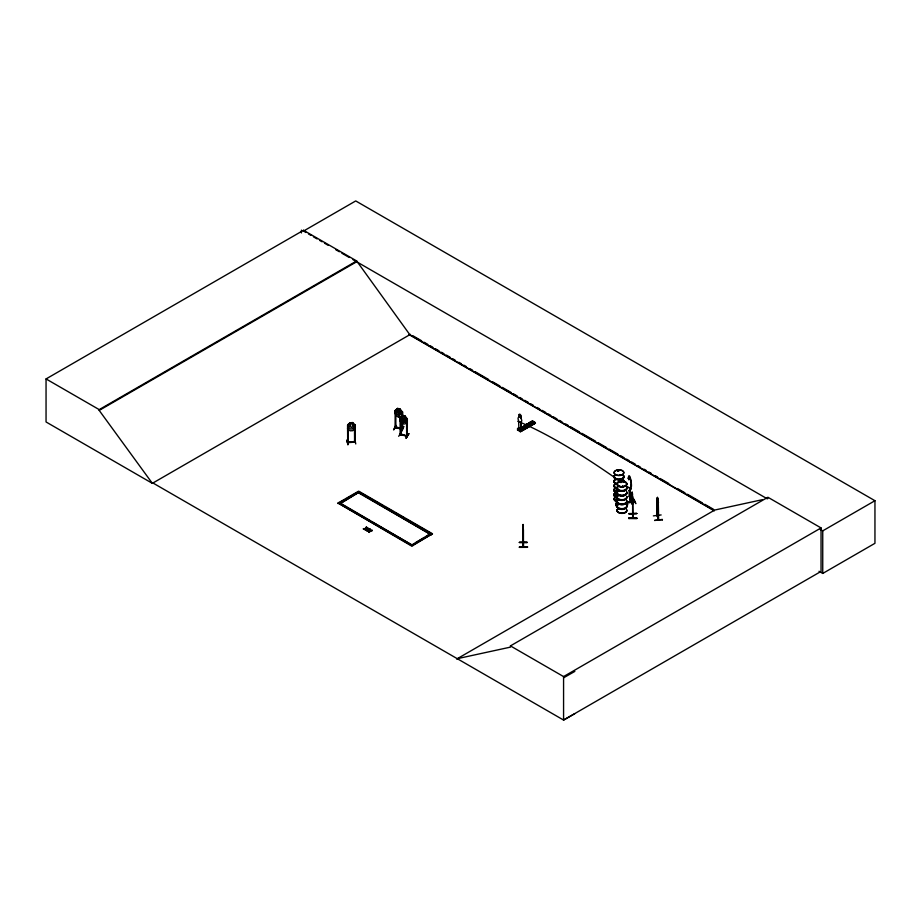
<?xml version="1.0" encoding="UTF-8"?>
<svg xmlns="http://www.w3.org/2000/svg" width="921" height="921" viewBox="0 0 921 921"><rect width="100%" height="100%" fill="white"/><g stroke="black" fill="none" stroke-linecap="round" stroke-linejoin="round"><path stroke-width="1.38" d="M522.99 525.983L523.105 525.258M523.013 527.088L523.024 525.258M522.99 526.34C523.105 519.605 522.817 537.438 523.174 532.775M632.128 503.361L629.607 496.085M523.047 529.748L523.059 528.251M523.07 531.325L523.047 531.958L523.024 530.968M630.551 493.449L631.219 494.07L631.046 501.83M632.462 494.255L632.013 492.182M520.814 429.831L521.194 421.841A2.613 1.508 60 0 0 520.814 418.272L520.929 415.912A1.301 0.748 60 0 0 520.008 414.312A1.301 0.748 60 0 0 519.087 414.841L518.972 414.911M630.206 493.967L630.701 492.908L630.689 494.14M631.219 494.07L630.367 494.186L630.448 502.267L630.206 496.626M657.456 500.138L657.663 498.307M395.823 410.812L395.097 410.731L395.708 410.881M400.808 417.662L400.808 434.793L400.6 417.489C399.783 417.155 399.288 422.612 402.373 423.522L404.86 424.04L407.243 421.806M401.89 411.825L402.523 411.837L402.523 416.096M406.645 418.974L407.266 419.113L407.278 436.186L407.358 418.963L406.552 418.721L406.668 436.047M658.17 519.72L658.308 503.039L657.444 497.386L657.064 501.323L657.928 506.999M657.26 499.401L657.525 497.375M519.824 428.207L518.776 429.002L519.386 428.3M629.296 487.946C630.632 490.858 631.967 485.332 629.296 487.946A280.836 56.135 41 0 0 627.132 486.38M629.837 491.307L629.319 490.352L629.573 496.707M629.642 490.951L629.434 496.338M629.239 496.177C636.146 512.007 629.745 501.427 630.655 495.786L631.334 495.521M629.492 496.465L629.492 497.179L629.619 490.444M523.093 546.049L523.024 542.619L523.174 547.12L523.059 525.523M633.015 518.281L632.623 496.741M629.273 490.49L632.554 498.169L629.319 490.352M618.106 471.022L617.864 470.263L618.762 470.976M618.521 470.619L617.565 471.045M618.244 470.274L618.636 471.057L617.6 470.953M620.317 475.144L620.19 474.856M621.629 481.856L620.858 482.581L620.904 481.741M621.41 482.454L621.836 482.178M622.458 486.426L623.126 486.587L622.573 486.323M519.306 428.921C519.467 427.436 518.857 433.307 518.488 428.219L519.789 428.138M630.286 493.955L630.931 493.829M658.308 505.71L657.928 506.907M403.237 415.958L402.454 419.285L404.043 420.667L404.86 418.606L404.043 416.131L403.202 416.004M518.822 429.059L519.432 428.772M365.729 530.335L365.292 529.725L365.729 530.335L366.305 528.596L368.653 528.642L366.305 528.953L366.385 526.985L365.741 528.988L363.427 529.011L365.821 528.343M369.321 532.407L369.885 530.669L372.245 530.369L369.885 531.026L369.321 532.407L369.977 529.057L369.966 530.726M366.385 526.985L365.821 528.7L363.427 529.011M368.884 532.154L369.977 529.057M365.292 530.082L365.741 528.631M366.374 528.654L366.823 527.238M369.885 531.026L370.415 529.31M352.72 422.589L350.084 422.716L348.852 425.571L348.852 427.597L350.567 429.082L352.271 428.979L353.952 427.263L352.72 422.543L355.322 425.122L355.322 427.816L352.72 430.694L350.084 430.821L347.493 428.334M347.885 444.486L346.952 440.284M397.469 408.429L396.249 413.022L397.907 414.911L399.553 415.187L401.176 413.851L399.956 408.97L397.492 408.556L394.936 410.754L397.469 408.429L400.013 408.855L402.5 412.032L402.442 416.246M399.115 409.177L398.298 409.039L397.504 411.203L397.504 412.401L399.115 413.713L399.956 412.815L399.138 409.131M400.013 416.96C393.728 415.659 402.465 418.537 402.523 414.68M401.786 411.699L401.844 417.409M396.168 425.514L393.889 429.75M393.566 429.739L395.788 425.41M395.201 426.987L401.821 428.346M395.777 427.885L395.028 427.16M395.846 427.275L402.592 428.277L401.683 428.461M401.867 428.749L401.821 428.104M401.867 431.189L403.72 426.481M401.498 430.821L403.72 426.722M398.689 436.312L401.314 432.087M657.134 515.656L657.134 498.583L657.249 516.105M400.002 420.298L402.442 423.407M404.826 415.993L407.347 419.101L404.86 415.935L406.057 420.885L404.457 422.152L402.845 421.818L401.234 419.872L402.442 415.44L400.002 417.639L400.704 417.708M400.151 417.455L400.117 434.7L400.117 433.837M400.128 434.677C399.898 432.479 405.309 436.473 407.174 435.529M406.61 435.391L407.163 435.552M406.529 435.552L407.358 435.38M406.529 435.99L406.806 435.207M408.74 433.618L406.057 438.212L408.774 433.653M406.126 438.166L408.786 433.918M347.482 441.861L348.345 441.815M355.264 441.976L347.631 442.425M354.493 441.389L354.597 442.23L354.47 424.972L355.184 424.938L355.138 442.195C356.07 441.32 353.111 441.504 355.264 441.355M519.789 428.484L519.87 428.438M528.47 425.49L528.47 424.811M620.075 475.144L619.534 474.948M620.351 482.04L620.961 481.695M623.068 486.495L623.229 486.622M626.74 496.5L626.752 496.488A4.893 2.821 0 0 1 621.145 499.976A4.893 2.821 0 0 1 617.761 495.705M626.74 509.9L626.752 509.889A4.893 2.821 0 0 1 621.145 513.377A4.893 2.821 0 0 1 617.761 509.106M350.084 422.716C344.811 426.561 350.268 425.341 347.562 425.444L347.689 442.679L347.585 441.838M350.13 422.831L347.562 425.444M658.031 501.001L657.249 497.985M399.921 417.604L402.396 415.371L404.895 415.889M621.675 482.305L620.8 482.213M622.746 486.138L622.769 486.392M631.058 497.386L632.094 498.48L632.946 503.522M658.17 519.686L658.619 520.077L658.308 503.039M658.573 519.432L658.573 520.054L657.421 515.679L657.421 498.641M535.251 422.808L532.499 421.104L517.372 429.946M530.98 421.76C538.935 426.181 527.146 421.15 532.534 421.254M533.224 421.795L517.694 430.142M532.108 422.463L518.235 430.452L517.533 428.645L519.053 427.77M519.605 431.224L535.308 422.831M520.077 431.477L520.296 430.245L521.816 429.359L521.816 430.475L519.306 428.726M532.499 420.885L535.274 422.704L519.536 431.166M153.024 483.03L152.426 483.387L46.05 421.968L46.05 378.934L303.516 230.285L356.669 260.965L409.822 334.691L714.143 510.395M303.516 230.285L303.516 231.079L355.725 200.939L874.95 500.713L874.95 543.309L822.741 573.449L819.011 571.285M46.05 378.934L99.203 409.615L356.669 260.965M574.842 713.637L563.571 720.061L152.955 482.995L152.345 483.341L99.203 410.409L356.669 261.76M152.345 483.341L410.421 334.346M338.065 503.039L358.66 491.146L432.444 533.743L411.848 546.165L338.065 503.039L411.848 545.635L432.444 533.743M338.065 503.568L339.135 502.417L412.919 545.543L372.337 522.115M340.367 502.233L344.063 500.103M346.515 498.687L356.358 493.011M431.362 534.894L357.578 491.768L358.66 491.676L382.019 505.169M518.891 429.105L518.581 420.333A2.613 1.508 60 0 1 518.972 417.213L519.087 417.144M520.814 418.272L520.929 415.912M521.194 421.841L520.929 429.773L519.064 428.737M517.533 428.645L519.26 427.885M525.569 424.88C533.743 428.564 521.574 425.283 527.088 424.005L529.863 425.824L527.088 424.005M528.447 423.223C536.621 426.907 524.452 423.625 529.966 422.348L532.729 424.167L529.966 422.348M521.01 427.908L531.382 421.91M521.125 428.115L531.567 422.152M517.74 428.772L517.74 429.658L520.077 431.005L520.077 430.119L521.816 429.359M528.343 426.481L529.863 425.606M531.21 424.823L532.729 423.948M533.754 423.361L535.274 422.486M535.285 422.693L519.905 431.385L520.503 431.73L535.504 423.073L520.446 431.696L517.533 429.75M415.532 542.791L424.144 537.829M426.596 536.402L430.291 533.743L411.848 544.921M456.678 659.045L714.754 510.038L762.3 499.7M457.277 658.688L510.43 647.129L510.43 645.897L767.895 497.248L821.048 527.929L821.048 571.411L563.571 720.061L563.571 676.578L821.048 527.929M767.895 498.48L767.297 498.837L352.962 259.618M820.277 529.425L822.741 530.853L874.95 500.713M563.571 677.821L574.842 671.397M400.082 434.482L407.347 435.978M528.332 425.421L526.962 425.318M347.896 444.463L347.056 439.962L347.942 444.808M519.594 428.392L518.96 428.795M627.374 504.8L626.775 502.544M395.097 427.609L395.27 426.964M402.408 429.036L402.442 421.933M632.105 503.81L632.934 503.442L632.094 502.67M631.058 494.266L630.171 493.691M401.775 411.906L402.442 411.986M630.827 493.483L630.897 494.105M632.013 493.161L632.681 494.22M631.334 495.602L630.666 495.866M632.186 497.363L632.946 501.358M633.982 499.24L635.824 503.66L633.66 499.274M626.764 502.233L634.385 501.001L626.787 502.325M626.982 502.544L634.615 501.554M627.074 503.004L634.696 502.003M632.831 502.486L631.461 498.675L632.75 501.807M366.374 528.297L368.653 528.297M363.427 528.654L368.653 528.642M369.966 530.381L372.245 530.369M369.333 531.06L367.019 530.726L372.245 530.715M367.019 530.726L369.413 530.415M367.019 531.083L369.413 530.772M348.265 425.606L348.23 442.644L348.38 441.965L354.597 441.585M657.226 515.472L658.308 520.077L657.928 498.894M661.14 514.943L653.38 515.875M658.319 519.502L657.536 515.679M654.601 520.434L662.326 519.421L662.383 520.02M654.589 520.446L662.326 519.709M354.481 425.203L355.207 425.099M354.942 439.754L355.759 443.945M347.678 442.034L354.424 441.573M355.207 442.138L347.678 442.656M523.093 524.429L523.07 529.299M523.427 529.621L523.439 547.12L523.358 542.665M523.14 533.961L523.036 525.753L523.047 528.562M527.111 542.216L519.283 542.377L527.111 542.573M519.283 542.527L527.111 542.446M522.99 543.01L523.335 525.603M519.398 546.832C532.96 547.546 527.698 546.337 519.398 547.339M527.215 546.729L527.226 547.339L519.398 547.385M632.623 495.636L632.635 518.247M628.939 513.55L636.756 513.561M628.939 518.051L636.756 517.993M628.939 518.523L636.756 518.592L636.756 517.982M355.149 441.343L355.149 441.965M348.173 442.391L348.38 442.149M407.174 436.151L400.071 434.666M630.401 502.313L630.505 494.289M395.178 427.62L402.592 428.898M395.017 427.758L402.442 429.025L402.523 421.783M395.109 427.793L395.178 410.582M528.332 424.892L526.881 425.375M401.775 428.311L401.683 428.898M303.516 231.079L305.991 232.506M308.466 233.934L310.941 235.362M313.405 236.789L317.112 238.93M319.587 240.358L322.062 241.786M324.537 243.213L328.244 245.354M335.658 249.637L339.365 251.778M341.841 253.206L349.255 257.477M412.907 335.774L421.599 340.793M424.086 342.232L427.816 344.385M430.291 345.812L432.778 347.252M435.265 348.679L438.995 350.832M441.481 352.271L443.957 353.71M446.443 355.138L450.173 357.29M452.66 358.73L455.135 360.157M458.865 362.31L461.352 363.749M463.839 365.177L466.314 366.616M470.044 368.768L472.531 370.196M475.017 371.635L488.683 379.521M492.401 381.674L499.861 385.98M502.336 387.407L511.04 392.427M513.515 393.866L517.245 396.018M519.732 397.446L522.219 398.885M524.705 400.324L528.424 402.465M530.91 403.905L533.397 405.344M537.116 407.485L539.602 408.924M542.089 410.363L545.819 412.516M548.306 413.943L550.781 415.383M553.268 416.81L556.998 418.963M559.484 420.402L561.96 421.83M565.69 423.982L568.176 425.421M570.663 426.849L579.355 431.868M581.842 433.307L595.507 441.194M597.982 442.633L606.686 447.652M609.161 449.08L617.864 454.111M620.34 455.538L624.07 457.691M626.556 459.13L629.043 460.558M631.53 461.997L635.248 464.149M637.735 465.577L640.222 467.016M643.94 469.169L646.427 470.596M648.914 472.036L651.4 473.463M655.13 475.616L657.606 477.055M660.092 478.483L668.784 483.513M677.488 488.533L684.936 492.827M687.423 494.266L702.332 502.866M704.807 504.305L713.51 509.325M409.005 334.576L714.328 510.856M384.483 506.585L393.094 511.558M395.546 512.974L404.158 517.947M406.622 519.363L432.444 534.272M357.578 492.298L430.13 534.18M340.367 503.66L369.885 520.699M510.43 645.897L563.571 676.578M528.47 424.995C526.098 423.269 527.422 427.459 528.55 424.938M397.446 416.58L394.936 413.46L394.971 410.708M401.763 428.91L401.844 421.668M629.573 490.317L632.29 498.203M626.867 502.302L627.788 504.766M658.469 502.613L657.847 498.894M657.053 499.124L658.239 503.614M630.655 497.95L631.415 501.933M631.058 498.779L631.518 501.266M658.135 502.475L657.778 504.996L657.26 501.427M657.456 501.323L657.709 503.338L657.709 498.802M822.741 530.853L822.741 573.449M632.232 492.159L632.232 493.138M628.939 517.982L628.939 518.592M521.597 429.232L521.597 430.13M519.087 414.841L518.972 417.213M518.627 428.138L518.627 430.003M398.724 408.694L398.724 416.799M395.846 410.697L395.846 427.897M301.432 230.123L301.432 232.944M99.203 409.615L99.203 410.409M517.786 421.265A280.836 56.135 41 0 1 615.032 477.792M617.565 484.527A4.881 2.821 0 0 1 614.802 480.348M623.252 480.486A4.881 2.821 0 0 1 623.839 481.902M623.321 480.198A4.95 2.855 0 0 1 623.701 482.374M617.554 484.296A4.95 2.855 0 0 1 614.744 480.06M623.321 475.489A4.95 2.855 0 0 1 618.82 479.714A4.95 2.855 0 0 1 614.744 475.351M623.252 479.703A4.87 2.809 0 0 1 623.632 481.844M617.565 483.732A4.87 2.809 0 0 1 614.814 479.565M623.252 475.789A4.87 2.809 0 0 1 618.831 479.933A4.87 2.809 0 0 1 614.814 475.65M623.321 479.956A4.95 2.855 0 0 1 623.701 482.132M617.554 484.055A4.95 2.855 0 0 1 614.744 479.818M623.321 475.248A4.95 2.855 0 0 1 618.82 479.473A4.95 2.855 0 0 1 614.744 475.109M623.252 475.006A4.87 2.809 0 0 1 618.831 479.15A4.87 2.809 0 0 1 614.814 474.868M617.565 488.199A4.87 2.809 0 0 1 614.814 484.02M617.565 488.487A4.881 2.821 0 0 1 614.802 484.319M616.402 492.931A4.881 2.821 0 0 1 614.802 489.051M616.402 496.845A4.881 2.821 0 0 1 614.802 492.965M616.368 492.447A4.95 2.855 0 0 1 614.744 488.51M616.402 492.136A4.881 2.821 0 0 1 614.802 488.257M617.565 488.89A4.87 2.809 0 0 1 614.814 484.722M616.402 497.628A4.881 2.821 0 0 1 614.802 493.748M616.414 501.3A4.87 2.809 0 0 1 614.814 497.421M616.368 497.386A4.95 2.855 0 0 1 614.744 493.46M616.368 497.144A4.95 2.855 0 0 1 614.744 493.219M616.368 492.689A4.95 2.855 0 0 1 614.744 488.752M617.565 488.66A4.893 2.821 0 0 1 614.802 484.481M616.402 501.565A4.881 2.821 0 0 1 614.802 497.685M617.151 498.077A4.881 2.821 0 0 1 616.54 494.658M617.151 501.991A4.881 2.821 0 0 1 616.54 498.572M617.151 493.357A4.881 2.821 0 0 1 617.335 489.373M617.093 497.582A4.95 2.855 0 0 1 616.483 494.128M617.151 497.282A4.881 2.821 0 0 1 616.54 493.875M617.151 493.737A4.87 2.809 0 0 1 617.346 489.765M617.139 493.506A4.893 2.821 0 0 1 617.335 489.512M617.151 502.774A4.881 2.821 0 0 1 616.54 499.366M617.151 506.446A4.87 2.809 0 0 1 616.54 503.039M617.093 502.532A4.95 2.855 0 0 1 616.483 499.067M617.093 502.29A4.95 2.855 0 0 1 616.483 498.825M617.093 497.824A4.95 2.855 0 0 1 616.483 494.37M617.151 506.7A4.881 2.821 0 0 1 616.54 503.28M626.74 492.309A4.95 2.855 0 0 1 621.134 495.797A4.95 2.855 0 0 1 617.703 491.48M626.74 487.612A4.95 2.855 0 0 1 621.134 491.089A4.95 2.855 0 0 1 617.703 486.772M626.74 492.067A4.95 2.855 0 0 1 621.134 495.556A4.95 2.855 0 0 1 617.703 491.238M626.74 487.37A4.95 2.855 0 0 1 621.134 490.847A4.95 2.855 0 0 1 617.703 486.53M626.66 491.802A4.87 2.809 0 0 1 621.145 495.233A4.87 2.809 0 0 1 617.772 490.985M626.66 487.105A4.87 2.809 0 0 1 621.145 490.536A4.87 2.809 0 0 1 617.772 486.288M626.66 487.888A4.87 2.809 0 0 1 621.145 491.319A4.87 2.809 0 0 1 617.772 487.071M626.66 492.597A4.87 2.809 0 0 1 621.145 496.028A4.87 2.809 0 0 1 617.772 491.768M626.775 496.983A4.858 2.809 0 0 1 620.535 499.596A4.858 2.809 0 0 1 617.784 495.44M626.74 505.71A4.95 2.855 0 0 1 621.134 509.198A4.95 2.855 0 0 1 617.703 504.881M626.683 509.762A4.893 2.821 0 0 1 621.145 513.204A4.893 2.821 0 0 1 617.761 508.945M626.74 501.012A4.95 2.855 0 0 1 621.134 504.489A4.95 2.855 0 0 1 617.703 500.172M626.74 505.468A4.95 2.855 0 0 1 621.134 508.956A4.95 2.855 0 0 1 617.703 504.639M626.683 496.718A4.893 2.821 0 0 1 621.145 500.161A4.893 2.821 0 0 1 617.761 495.901M626.74 500.771A4.95 2.855 0 0 1 621.134 504.248A4.95 2.855 0 0 1 617.703 499.93M626.648 496.972A4.858 2.809 0 0 1 621.157 500.391A4.858 2.809 0 0 1 617.784 496.154M626.66 505.203A4.87 2.809 0 0 1 621.145 508.634A4.87 2.809 0 0 1 617.772 504.386M626.671 500.506A4.881 2.821 0 0 1 621.145 503.937A4.881 2.821 0 0 1 617.761 499.677M626.66 501.289A4.87 2.809 0 0 1 621.145 504.72A4.87 2.809 0 0 1 617.772 500.471M626.66 505.997A4.87 2.809 0 0 1 621.145 509.428A4.87 2.809 0 0 1 617.772 505.169M626.775 510.384A4.858 2.809 0 0 1 620.535 512.997A4.858 2.809 0 0 1 617.784 508.841M629.699 488.913C631.035 491.837 632.37 486.311 629.699 488.913M401.786 417.121L403.087 419.435L401.729 421.265L403.49 419.907L405.275 422.002L403.928 419.608L405.24 417.915L403.525 419.124L401.786 417.121M350.97 423.119L350.141 426.665L351.822 427.609L352.685 425.318L351.822 423.061L350.97 423.119M628.916 479.691L628.18 477.918L628.433 478.529A6.574 1.243 82.2 0 1 629.964 476.848A6.574 1.243 82.2 0 1 631.484 485.908L631.346 486.818L630.954 484.63L631.207 485.24A5.491 1.036 82.2 0 0 629.929 477.677A5.491 1.036 82.2 0 0 628.663 479.07L628.916 479.691M358.66 492.39L340.217 503.568L358.66 492.39M400.186 433.86L400.819 434.01L400.255 433.849M636.756 513.469L628.939 513.826L636.756 513.469M636.756 518.281L628.939 518.281L636.756 518.362M616.402 474.96A4.893 2.821 0 0 0 623.851 472.634A4.893 2.821 0 0 0 616.633 470.067A4.893 2.821 0 0 0 616.402 474.96M616.414 475.178A4.858 2.809 0 0 0 623.816 472.864A4.858 2.809 0 0 0 616.656 470.32A4.858 2.809 0 0 0 616.414 475.178M619.361 486.23A4.893 2.821 0 0 0 626.81 483.905A4.893 2.821 0 0 0 619.591 481.349A4.893 2.821 0 0 0 619.361 486.23M619.373 486.599A4.858 2.809 0 0 0 626.775 484.285A4.858 2.809 0 0 0 619.614 481.741A4.858 2.809 0 0 0 619.373 486.599M619.361 486.38A4.893 2.821 0 0 0 626.81 484.055A4.893 2.821 0 0 0 619.591 481.487A4.893 2.821 0 0 0 619.361 486.38"/></g></svg>
